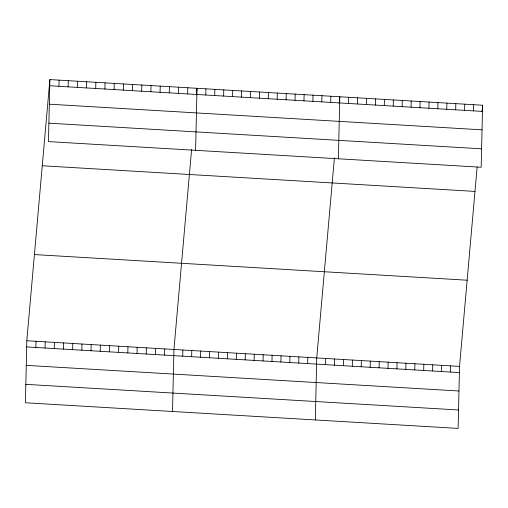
<?xml version="1.0" encoding="UTF-8"?>
<svg xmlns="http://www.w3.org/2000/svg" width="508" height="508" viewBox="0 0 508 508"><rect width="100%" height="100%" fill="white"/><g stroke="black" fill="none" stroke-linecap="round" stroke-linejoin="round"><path stroke-width="0.76" d="M49.879 79.585L48.47 141.605L481.19 167.246L482.6 105.226L49.879 79.585L26.81 340.754L25.4 402.774L458.121 428.415L459.53 366.395L477.133 167.1M35.865 347.478L36.005 341.3M45.06 348.024L45.199 341.84M58.934 86.309L59.074 80.131M54.254 348.571L54.394 342.386M68.129 86.855L68.269 80.67M63.449 349.117L63.589 342.932M77.324 87.401L77.464 81.217M72.644 349.656L72.784 343.478M86.519 87.948L86.658 81.763M81.839 350.202L81.978 344.024M95.714 88.487L95.853 82.309M91.034 350.749L91.173 344.564M104.908 89.033L105.048 82.855M100.228 351.295L100.368 345.11M114.103 89.579L114.243 83.395M109.423 351.841L109.563 345.656M123.298 90.126L123.438 83.941M118.618 352.381L118.764 346.202M132.493 90.672L132.632 84.487M127.819 352.927L127.959 346.748M141.688 91.218L141.827 85.033M137.014 353.473L137.154 347.288M150.882 91.758L151.028 85.579M146.209 354.019L146.348 347.834M160.083 92.304L160.223 86.125M155.404 354.565L155.543 348.38M169.278 92.85L169.418 86.665M164.598 355.111L164.738 348.926M178.473 93.396L178.613 87.211M172.523 411.493L173.933 349.472L191.605 149.441M187.668 93.942L187.808 87.757M182.721 356.184L182.861 349.999M195.593 150.324L197.002 88.303L196.418 94.933M191.643 356.711L191.783 350.526M205.784 95.015L205.924 88.83M200.571 357.238L200.711 351.06M214.713 95.542L214.852 89.357M209.493 357.772L209.633 351.587M223.634 96.069L223.774 89.891M218.421 358.299L218.561 352.114M232.562 96.603L232.702 90.418M227.343 358.826L227.482 352.641M241.484 97.13L241.624 90.945M236.271 359.353L236.411 353.174M250.412 97.657L250.552 91.478M245.193 359.886L245.332 353.701M259.334 98.184L259.474 92.005M254.121 360.413L254.26 354.228M268.262 98.717L268.402 92.532M263.042 360.94L263.182 354.762M277.184 99.244L277.324 93.059M271.971 361.474L272.11 355.289M286.112 99.771L286.252 93.593M280.892 362.001L281.032 355.816M295.034 100.305L295.173 94.12M289.82 362.528L289.96 356.343M303.962 100.832L304.101 94.647M298.742 363.055L298.882 356.876M312.884 101.359L313.023 95.18M307.67 363.588L307.81 357.403M321.812 101.886L321.951 95.707M315.322 419.957L316.732 357.93L334.404 157.905M330.733 102.419L330.873 96.234M325.52 364.642L325.66 358.464M338.392 158.788L339.801 96.761L339.217 103.391M334.442 365.176L334.582 358.991M348.583 103.473L348.723 97.295M343.37 365.703L343.51 359.518M357.511 104.007L357.651 97.822M352.292 366.23L352.431 360.051M366.433 104.534L366.573 98.349M361.22 366.757L361.359 360.578M375.361 105.061L375.501 98.882M370.142 367.29L370.281 361.105M384.283 105.588L384.423 99.409M379.07 367.817L379.209 361.632M393.211 106.121L393.351 99.936M387.991 368.344L388.131 362.166M402.133 106.648L402.272 100.463M396.919 368.878L397.059 362.693M411.061 107.175L411.201 100.997M405.841 369.405L405.981 363.22M419.983 107.709L420.122 101.524M414.769 369.932L414.909 363.753M428.911 108.236L429.05 102.051M423.691 370.459L423.831 364.28M437.832 108.763L437.972 102.584M432.619 370.992L432.759 364.808M446.761 109.29L446.9 103.111M441.541 371.519L441.681 365.335M455.682 109.823L455.822 103.638M450.469 372.046L450.609 365.868M464.61 110.35L464.75 104.165M473.532 110.877L473.672 104.699M482.016 111.855L482.6 105.226M49.733 85.763L482.46 111.411M49.32 104.191L482.041 129.838M48.889 123.177L481.609 148.819M42.266 165.767L474.986 191.414M34.417 254.565L467.144 280.206M26.81 340.754L459.53 366.395M26.67 346.932L459.391 372.58M26.251 365.36L458.972 391.001M25.819 384.346L458.54 409.988"/></g></svg>
